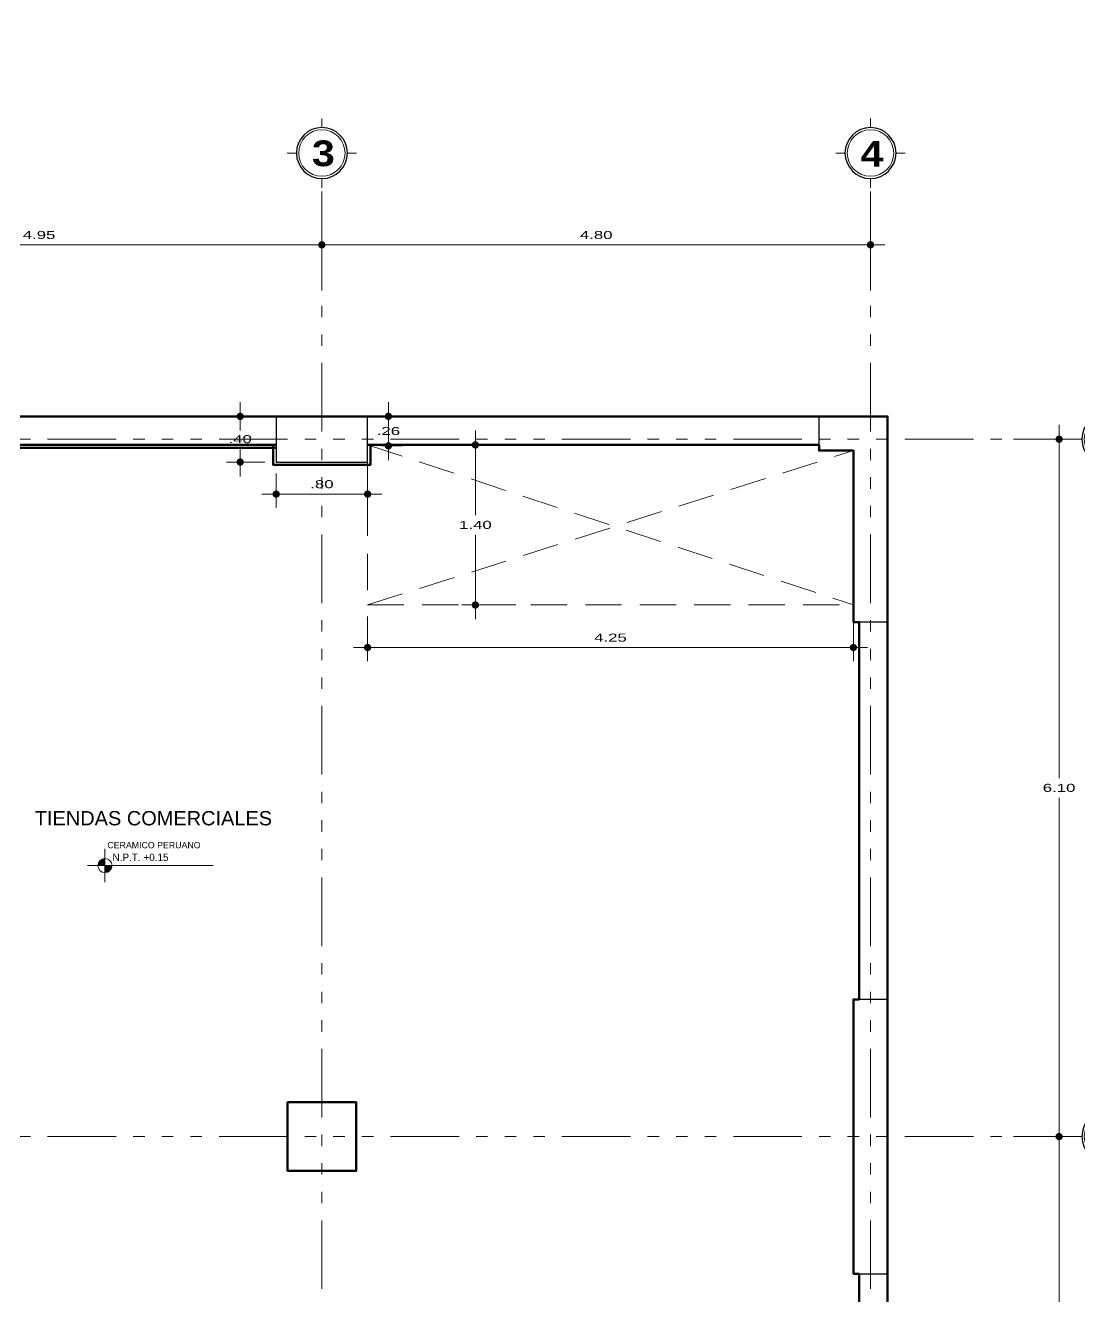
# Model space of a CAD drawing. Header units: millimetres. Extents: x 2325 to 2353, y 1262 to 1382.
# Drawn here: x 2334.08 to 2343.3, y 1311.87 to 1322.99 of the extents above; entities that cross this region are included whole.
import ezdxf

# ---------------------------------------------------------------- set-up
doc = ezdxf.new("R2010")
doc.units = ezdxf.units.MM
for name, pattern in [('ACAD_ISO14W100', [24, 12, -3, 0, -3, 0, -3, 0, -3]), ('CONTINUA', [0]), ('LÍNEAS_OCULTAS2', [4.7625, 3.175, -1.5875])]:
    doc.linetypes.add(name, pattern=pattern)
doc.layers.get('Defpoints').update_dxf_attribs({"lineweight": 0})
for name, color, linetype, lineweight in [('columnas', 152, 'Continuous', 30), ('cotas', 7, 'Continuous', 0), ('LEJANO-EJES', 191, 'Continuous', 0), ('lineas entrecortadas', 7, 'LÍNEAS_OCULTAS2', 0), ('muro alto', 42, 'Continuous', 53), ('PLUMA  01', 255, 'Continuous', 9), ('TEXTOS', 7, 'Continuous', 0)]:
    doc.layers.add(name, color=color, linetype=linetype, lineweight=lineweight)
doc.layers.add('texto', color=4, linetype='Continuous')
doc.styles.add('Roberto', font='swissel.ttf', dxfattribs={"width": 1.5})
doc.styles.get("Standard").update_dxf_attribs({"font": 'arial.ttf'})
doc.styles.add('style1', font='romans.shx', dxfattribs={"height": 0.05})
doc.styles.add('style2', font='arial.ttf')
doc.dimstyles.new('ejes cortos', dxfattribs={"dimscale": 0, "dimtxt": 0.07, "dimasz": 0.05, "dimexe": 0.12, "dimexo": 0.1, "dimgap": 0.05, "dimtad": 1, "dimtih": 1, "dimtoh": 1, "dimzin": 4, "dimdsep": 46, "dimtxsty": 'Roberto', "dimblk": 'ARROW', "dimcen": 0.05, "dimclrd": 7, "dimclre": 7, "dimclrt": 7, "dimaunit": 1, "dimadec": 3, "dimazin": 1, "dimtfac": 1, "dimtix": 1, "dimtofl": 0, "dimtmove": 0, "dimatfit": 3, "dimldrblk": 'ARROW', "dimfxl": 0.4, "dimfxlon": 1, "dimtolj": 1, "dimtzin": 4, "dimlwd": 5, "dimlwe": 0, "dimarcsym": 0})

# ---------------------------------------------------------------- blocks, each defined once
blk = doc.blocks.new('T')
at = {"layer": 'TEXTOS'}
h = blk.add_hatch(color=256, dxfattribs=at)
h.paths.add_polyline_path([(224.431, 249.625, 0.414214), (224.369, 249.563), (224.431, 249.563)])
h.paths.add_polyline_path([(224.431, 249.563), (224.431, 249.501, 0.414214), (224.493, 249.563)])
at = {"layer": 'TEXTOS', "lineweight": 5}
for p, q in [((224.431, 249.71), (224.431, 249.563)), ((224.278, 249.563), (225.377, 249.563)), ((224.431, 249.417), (224.431, 249.563))]:
    blk.add_line(p, q, dxfattribs=at)
blk.add_circle((224.431, 249.563), 0.0619, dxfattribs=at)
blk = doc.blocks.new('circulo de Letra del Eje')
at = {"layer": 'LEJANO-EJES', "lineweight": 5}
for p, q in [((0, 0.279), (0, 0.379)), ((0.279, 0), (0.379, 0)), ((-0.279, 0), (-0.379, 0)), ((0, -0.279), (0, -0.379))]:
    blk.add_line(p, q, dxfattribs=at)
at = {"layer": 'LEJANO-EJES', "lineweight": 30}
blk.add_circle((0, 0), 0.279, dxfattribs=at)
at = {"layer": 'LEJANO-EJES', "lineweight": 5}
blk.add_circle((0, 0), 0.254, dxfattribs=at)
blk = doc.blocks.new('ARROW')
at = {"layer": 'cotas', "ltscale": 0.5}
blk.add_line((2.5, 0), (-2.5, 0), dxfattribs=at)
at = {"layer": 'cotas', "const_width": 0.635}
blk.add_lwpolyline([(-0.32, 0, 1), (0.32, 0, 1)], format="xyb", close=True, dxfattribs=at)
blk = doc.blocks.new('*D46')
at = {"layer": 'cotas', "color": 7, "linetype": 'CONTINUA', "lineweight": 0, "transparency": 16777216}
for p, q in [((2331.724, 1320.669), (2331.724, 1321.189)), ((2336.674, 1320.669), (2336.674, 1321.189))]:
    blk.add_line(p, q, dxfattribs=at)
at = {"layer": 'cotas', "color": 7, "linetype": 'CONTINUA', "lineweight": 5, "transparency": 16777216}
blk.add_line((2331.774, 1321.069), (2336.624, 1321.069), dxfattribs=at)
at = {"layer": 'Defpoints', "color": 0, "transparency": 16777216}
for p in [(2336.674, 1321.069), (2331.724, 1319.569), (2336.674, 1319.569)]:
    blk.add_point(p, dxfattribs=at)
at = {"layer": 'cotas', "color": 7, "lineweight": 5, "transparency": 16777216, "xscale": 0.05, "yscale": 0.05, "zscale": 0.05, "rotation": 180}
blk.add_blockref('ARROW', (2331.724, 1321.069), dxfattribs=at)
at = {"layer": 'cotas', "color": 7, "lineweight": 5, "transparency": 16777216, "xscale": 0.05, "yscale": 0.05, "zscale": 0.05}
blk.add_blockref('ARROW', (2336.674, 1321.069), dxfattribs=at)
at = {"layer": 'cotas', "color": 7, "transparency": 16777216, "insert": (2334.199, 1321.155), "char_height": 0.07, "attachment_point": 5, "style": 'Roberto'}
blk.add_mtext('\\A1;4.95', dxfattribs=at)
blk = doc.blocks.new('*D47')
at = {"layer": 'cotas', "color": 7, "linetype": 'CONTINUA', "lineweight": 0, "transparency": 16777216}
for p, q in [((2336.674, 1320.669), (2336.674, 1321.189)), ((2341.474, 1320.669), (2341.474, 1321.189))]:
    blk.add_line(p, q, dxfattribs=at)
at = {"layer": 'cotas', "color": 7, "linetype": 'CONTINUA', "lineweight": 5, "transparency": 16777216}
blk.add_line((2336.724, 1321.069), (2341.424, 1321.069), dxfattribs=at)
at = {"layer": 'Defpoints', "color": 0, "transparency": 16777216}
for p in [(2341.474, 1321.069), (2336.674, 1319.569), (2341.474, 1319.569)]:
    blk.add_point(p, dxfattribs=at)
at = {"layer": 'cotas', "color": 7, "lineweight": 5, "transparency": 16777216, "xscale": 0.05, "yscale": 0.05, "zscale": 0.05, "rotation": 180}
blk.add_blockref('ARROW', (2336.674, 1321.069), dxfattribs=at)
at = {"layer": 'cotas', "color": 7, "lineweight": 5, "transparency": 16777216, "xscale": 0.05, "yscale": 0.05, "zscale": 0.05}
blk.add_blockref('ARROW', (2341.474, 1321.069), dxfattribs=at)
at = {"layer": 'cotas', "color": 7, "transparency": 16777216, "insert": (2339.074, 1321.155), "char_height": 0.07, "attachment_point": 5, "style": 'Roberto'}
blk.add_mtext('\\A1;4.80', dxfattribs=at)
blk = doc.blocks.new('*D53')
at = {"layer": 'cotas', "color": 7, "linetype": 'CONTINUA', "lineweight": 0, "transparency": 16777216}
for p, q in [((2342.724, 1319.369), (2343.244, 1319.369)), ((2342.724, 1313.269), (2343.244, 1313.269))]:
    blk.add_line(p, q, dxfattribs=at)
at = {"layer": 'cotas', "color": 7, "linetype": 'CONTINUA', "lineweight": 5, "transparency": 16777216}
for p, q in [((2343.124, 1319.319), (2343.124, 1316.405)), ((2343.124, 1313.319), (2343.124, 1316.233))]:
    blk.add_line(p, q, dxfattribs=at)
at = {"layer": 'Defpoints', "color": 0, "transparency": 16777216}
for p in [(2341.624, 1319.369), (2341.624, 1313.269), (2343.124, 1313.269)]:
    blk.add_point(p, dxfattribs=at)
at = {"layer": 'cotas', "color": 7, "lineweight": 5, "transparency": 16777216, "xscale": 0.05, "yscale": 0.05, "zscale": 0.05}
for p, rotation in [((2343.124, 1319.369), 90), ((2343.124, 1313.269), 270)]:
    blk.add_blockref('ARROW', p, dxfattribs=dict(at, rotation=rotation))
at = {"layer": 'cotas', "color": 7, "transparency": 16777216, "insert": (2343.124, 1316.319), "char_height": 0.07, "attachment_point": 5, "style": 'Roberto'}
blk.add_mtext('\\A1;6.10', dxfattribs=at)
blk = doc.blocks.new('*D54')
at = {"layer": 'cotas', "color": 7, "linetype": 'CONTINUA', "lineweight": 0, "transparency": 16777216}
for p, q in [((2342.724, 1313.269), (2343.244, 1313.269)), ((2342.724, 1307.169), (2343.244, 1307.169))]:
    blk.add_line(p, q, dxfattribs=at)
at = {"layer": 'cotas', "color": 7, "linetype": 'CONTINUA', "lineweight": 5, "transparency": 16777216}
for p, q in [((2343.124, 1313.219), (2343.124, 1310.305)), ((2343.124, 1307.219), (2343.124, 1310.133))]:
    blk.add_line(p, q, dxfattribs=at)
at = {"layer": 'Defpoints', "color": 0, "transparency": 16777216}
for p in [(2341.624, 1313.269), (2341.624, 1307.169), (2343.124, 1307.169)]:
    blk.add_point(p, dxfattribs=at)
at = {"layer": 'cotas', "color": 7, "lineweight": 5, "transparency": 16777216, "xscale": 0.05, "yscale": 0.05, "zscale": 0.05}
for p, rotation in [((2343.124, 1313.269), 90), ((2343.124, 1307.169), 270)]:
    blk.add_blockref('ARROW', p, dxfattribs=dict(at, rotation=rotation))
at = {"layer": 'cotas', "color": 7, "transparency": 16777216, "insert": (2343.124, 1310.219), "char_height": 0.07, "attachment_point": 5, "style": 'Roberto'}
blk.add_mtext('\\A1;6.10', dxfattribs=at)
blk = doc.blocks.new('*D80')
at = {"layer": 'cotas', "color": 7, "linetype": 'CONTINUA', "lineweight": 0, "transparency": 16777216}
for p, q in [((2336.674, 1365.168), (2336.674, 1364.648)), ((2341.474, 1365.168), (2341.474, 1364.648))]:
    blk.add_line(p, q, dxfattribs=at)
at = {"layer": 'cotas', "color": 7, "linetype": 'CONTINUA', "lineweight": 5, "transparency": 16777216}
blk.add_line((2336.724, 1364.768), (2341.424, 1364.768), dxfattribs=at)
at = {"layer": 'Defpoints', "color": 0, "transparency": 16777216}
for p in [(2336.674, 1365.469), (2341.474, 1365.469), (2341.474, 1364.768), (2327.992, 1317.119), (2327.992, 1316.819), (2328.032, 1316.819)]:
    blk.add_point(p, dxfattribs=at)
at = {"layer": 'PLUMA  01', "color": 7, "linetype": 'CONTINUA', "lineweight": 5, "transparency": 16777216}
for p, q in [((2328.032, 1317.169), (2328.032, 1317.219)), ((2328.032, 1316.769), (2328.032, 1316.719))]:
    blk.add_line(p, q, dxfattribs=at)
at = {"layer": 'PLUMA  01', "color": 7, "linetype": 'CONTINUA', "lineweight": 0, "transparency": 16777216}
for p, q in [((2328.032, 1317.119), (2328.152, 1317.119)), ((2328.032, 1316.819), (2328.152, 1316.819))]:
    blk.add_line(p, q, dxfattribs=at)
at = {"layer": 'cotas', "color": 7, "lineweight": 5, "transparency": 16777216, "xscale": 0.05, "yscale": 0.05, "zscale": 0.05, "rotation": 180}
blk.add_blockref('ARROW', (2336.674, 1364.768), dxfattribs=at)
at = {"layer": 'cotas', "color": 7, "lineweight": 5, "transparency": 16777216, "xscale": 0.05, "yscale": 0.05, "zscale": 0.05}
blk.add_blockref('ARROW', (2341.474, 1364.768), dxfattribs=at)
at = {"layer": 'PLUMA  01', "color": 7, "lineweight": 5, "transparency": 16777216, "xscale": 0.05, "yscale": 0.05, "zscale": 0.05}
for p, rotation in [((2328.032, 1317.119), 270), ((2328.032, 1316.819), 90)]:
    blk.add_blockref('ARROW', p, dxfattribs=dict(at, rotation=rotation))
at = {"layer": 'cotas', "color": 7, "transparency": 16777216, "insert": (2339.074, 1364.853), "char_height": 0.07, "attachment_point": 5, "style": 'Roberto'}
blk.add_mtext('\\A1;4.80', dxfattribs=at)
at = {"layer": 'PLUMA  01', "color": 7, "transparency": 16777216, "insert": (2328.032, 1316.969), "char_height": 0.07, "attachment_point": 5, "style": 'Roberto'}
blk.add_mtext('\\A1;.30', dxfattribs=at)
blk = doc.blocks.new('*D83')
at = {"layer": 'cotas', "color": 7, "linetype": 'CONTINUA', "lineweight": 0, "transparency": 16777216}
for p, q in [((2342.724, 1379.369), (2343.244, 1379.369)), ((2342.724, 1373.269), (2343.244, 1373.269))]:
    blk.add_line(p, q, dxfattribs=at)
at = {"layer": 'cotas', "color": 7, "linetype": 'CONTINUA', "lineweight": 5, "transparency": 16777216}
for p, q in [((2343.124, 1379.319), (2343.124, 1376.405)), ((2343.124, 1373.319), (2343.124, 1376.233))]:
    blk.add_line(p, q, dxfattribs=at)
at = {"layer": 'Defpoints', "color": 0, "transparency": 16777216}
for p in [(2341.624, 1379.369), (2341.624, 1373.269), (2343.124, 1373.269), (2328.874, 1316.319), (2329.724, 1316.319), (2329.724, 1315.977)]:
    blk.add_point(p, dxfattribs=at)
at = {"layer": 'PLUMA  01', "color": 7, "linetype": 'CONTINUA', "lineweight": 0, "transparency": 16777216}
for p, q in [((2328.874, 1316.219), (2328.874, 1315.857)), ((2329.724, 1316.219), (2329.724, 1315.857))]:
    blk.add_line(p, q, dxfattribs=at)
at = {"layer": 'PLUMA  01', "color": 7, "linetype": 'CONTINUA', "lineweight": 5, "transparency": 16777216}
blk.add_line((2328.924, 1315.977), (2329.674, 1315.977), dxfattribs=at)
at = {"layer": 'cotas', "color": 7, "lineweight": 5, "transparency": 16777216, "xscale": 0.05, "yscale": 0.05, "zscale": 0.05}
for p, rotation in [((2343.124, 1379.369), 90), ((2343.124, 1373.269), 270)]:
    blk.add_blockref('ARROW', p, dxfattribs=dict(at, rotation=rotation))
at = {"layer": 'PLUMA  01', "color": 7, "lineweight": 5, "transparency": 16777216, "xscale": 0.05, "yscale": 0.05, "zscale": 0.05, "rotation": 180}
blk.add_blockref('ARROW', (2328.874, 1315.977), dxfattribs=at)
at = {"layer": 'PLUMA  01', "color": 7, "lineweight": 5, "transparency": 16777216, "xscale": 0.05, "yscale": 0.05, "zscale": 0.05}
blk.add_blockref('ARROW', (2329.724, 1315.977), dxfattribs=at)
at = {"layer": 'cotas', "color": 7, "transparency": 16777216, "insert": (2343.124, 1376.319), "char_height": 0.07, "attachment_point": 5, "style": 'Roberto'}
blk.add_mtext('\\A1;6.10', dxfattribs=at)
at = {"layer": 'PLUMA  01', "color": 7, "transparency": 16777216, "insert": (2329.299, 1316.063), "char_height": 0.07, "attachment_point": 5, "style": 'Roberto'}
blk.add_mtext('\\A1;.85', dxfattribs=at)
blk = doc.blocks.new('*D84')
at = {"layer": 'cotas', "color": 7, "linetype": 'CONTINUA', "lineweight": 0, "transparency": 16777216}
for p, q in [((2342.724, 1373.269), (2343.244, 1373.269)), ((2342.724, 1367.169), (2343.244, 1367.169))]:
    blk.add_line(p, q, dxfattribs=at)
at = {"layer": 'cotas', "color": 7, "linetype": 'CONTINUA', "lineweight": 5, "transparency": 16777216}
for p, q in [((2343.124, 1373.219), (2343.124, 1370.305)), ((2343.124, 1367.219), (2343.124, 1370.133))]:
    blk.add_line(p, q, dxfattribs=at)
at = {"layer": 'Defpoints', "color": 0, "transparency": 16777216}
for p in [(2341.624, 1373.269), (2341.624, 1367.169), (2343.124, 1367.169), (2331.574, 1314.819), (2332.974, 1314.819), (2332.974, 1314.349)]:
    blk.add_point(p, dxfattribs=at)
at = {"layer": 'PLUMA  01', "color": 7, "linetype": 'CONTINUA', "lineweight": 0, "transparency": 16777216}
for p, q in [((2331.574, 1314.719), (2331.574, 1314.229)), ((2332.974, 1314.719), (2332.974, 1314.229))]:
    blk.add_line(p, q, dxfattribs=at)
at = {"layer": 'PLUMA  01', "color": 7, "linetype": 'CONTINUA', "lineweight": 5, "transparency": 16777216}
blk.add_line((2331.624, 1314.349), (2332.924, 1314.349), dxfattribs=at)
at = {"layer": 'cotas', "color": 7, "lineweight": 5, "transparency": 16777216, "xscale": 0.05, "yscale": 0.05, "zscale": 0.05}
for p, rotation in [((2343.124, 1373.269), 90), ((2343.124, 1367.169), 270)]:
    blk.add_blockref('ARROW', p, dxfattribs=dict(at, rotation=rotation))
at = {"layer": 'PLUMA  01', "color": 7, "lineweight": 5, "transparency": 16777216, "xscale": 0.05, "yscale": 0.05, "zscale": 0.05, "rotation": 180}
blk.add_blockref('ARROW', (2331.574, 1314.349), dxfattribs=at)
at = {"layer": 'PLUMA  01', "color": 7, "lineweight": 5, "transparency": 16777216, "xscale": 0.05, "yscale": 0.05, "zscale": 0.05}
blk.add_blockref('ARROW', (2332.974, 1314.349), dxfattribs=at)
at = {"layer": 'cotas', "color": 7, "transparency": 16777216, "insert": (2343.124, 1370.219), "char_height": 0.07, "attachment_point": 5, "style": 'Roberto'}
blk.add_mtext('\\A1;6.10', dxfattribs=at)
at = {"layer": 'PLUMA  01', "color": 7, "transparency": 16777216, "insert": (2332.274, 1314.435), "char_height": 0.07, "attachment_point": 5, "style": 'Roberto'}
blk.add_mtext('\\A1;1.40', dxfattribs=at)
blk = doc.blocks.new('*D92')
at = {"layer": 'Defpoints', "color": 0, "transparency": 16777216}
for p in [(2340.024, 1326.969), (2341.624, 1326.969), (2341.624, 1326.371), (2336.274, 1319.169), (2337.074, 1319.169), (2337.074, 1318.889)]:
    blk.add_point(p, dxfattribs=at)
at = {"layer": 'PLUMA  01', "color": 7, "linetype": 'CONTINUA', "lineweight": 0, "transparency": 16777216}
for p, q in [((2340.024, 1326.771), (2340.024, 1326.251)), ((2341.624, 1326.771), (2341.624, 1326.251)), ((2336.274, 1319.069), (2336.274, 1318.769)), ((2337.074, 1319.069), (2337.074, 1318.769))]:
    blk.add_line(p, q, dxfattribs=at)
at = {"layer": 'PLUMA  01', "color": 7, "linetype": 'CONTINUA', "lineweight": 5, "transparency": 16777216}
for p, q in [((2340.074, 1326.371), (2341.574, 1326.371)), ((2336.324, 1318.889), (2337.024, 1318.889))]:
    blk.add_line(p, q, dxfattribs=at)
at = {"layer": 'PLUMA  01', "color": 7, "lineweight": 5, "transparency": 16777216, "xscale": 0.05, "yscale": 0.05, "zscale": 0.05, "rotation": 180}
for p in [(2340.024, 1326.371), (2336.274, 1318.889)]:
    blk.add_blockref('ARROW', p, dxfattribs=at)
at = {"layer": 'PLUMA  01', "color": 7, "lineweight": 5, "transparency": 16777216, "xscale": 0.05, "yscale": 0.05, "zscale": 0.05}
for p in [(2341.624, 1326.371), (2337.074, 1318.889)]:
    blk.add_blockref('ARROW', p, dxfattribs=at)
at = {"layer": 'PLUMA  01', "color": 7, "transparency": 16777216, "char_height": 0.07, "attachment_point": 5, "style": 'Roberto'}
for s, insert in [('\\A1;1.60', (2340.824, 1326.457)), ('\\A1;.80', (2336.674, 1318.975))]:
    blk.add_mtext(s, dxfattribs=dict(at, insert=insert))
blk = doc.blocks.new('*D93')
at = {"layer": 'Defpoints', "color": 0, "transparency": 16777216}
for p in [(2332.024, 1346.969), (2331.536, 1346.469), (2332.024, 1346.469), (2335.959, 1319.569), (2336.274, 1319.569), (2336.274, 1319.169)]:
    blk.add_point(p, dxfattribs=at)
at = {"layer": 'PLUMA  01', "color": 7, "linetype": 'CONTINUA', "lineweight": 0, "transparency": 16777216}
for p, q in [((2331.924, 1346.969), (2331.416, 1346.969)), ((2331.924, 1346.469), (2331.416, 1346.469)), ((2336.174, 1319.569), (2335.839, 1319.569)), ((2336.174, 1319.169), (2335.839, 1319.169))]:
    blk.add_line(p, q, dxfattribs=at)
at = {"layer": 'PLUMA  01', "color": 7, "linetype": 'CONTINUA', "lineweight": 5, "transparency": 16777216}
for p, q in [((2331.536, 1346.919), (2331.536, 1346.805)), ((2331.536, 1346.519), (2331.536, 1346.633)), ((2335.959, 1319.519), (2335.959, 1319.455)), ((2335.959, 1319.219), (2335.959, 1319.283))]:
    blk.add_line(p, q, dxfattribs=at)
at = {"layer": 'PLUMA  01', "color": 7, "lineweight": 5, "transparency": 16777216, "xscale": 0.05, "yscale": 0.05, "zscale": 0.05}
for p, rotation in [((2331.536, 1346.969), 90), ((2331.536, 1346.469), 270), ((2335.959, 1319.569), 90), ((2335.959, 1319.169), 270)]:
    blk.add_blockref('ARROW', p, dxfattribs=dict(at, rotation=rotation))
at = {"layer": 'PLUMA  01', "color": 7, "transparency": 16777216, "char_height": 0.07, "attachment_point": 5, "style": 'Roberto'}
for s, insert in [('\\A1;.50', (2331.536, 1346.719)), ('\\A1;.40', (2335.959, 1319.369))]:
    blk.add_mtext(s, dxfattribs=dict(at, insert=insert))
blk = doc.blocks.new('*D86')
at = {"layer": 'Defpoints', "color": 0, "transparency": 16777216}
for p in [(2337.099, 1319.569), (2337.256, 1319.569), (2337.099, 1319.311)]:
    blk.add_point(p, dxfattribs=at)
at = {"layer": 'PLUMA  01', "color": 7, "linetype": 'CONTINUA', "lineweight": 5, "transparency": 16777216}
for p, q in [((2337.256, 1319.619), (2337.256, 1319.669)), ((2337.256, 1319.261), (2337.256, 1319.211))]:
    blk.add_line(p, q, dxfattribs=at)
at = {"layer": 'PLUMA  01', "color": 7, "linetype": 'CONTINUA', "lineweight": 0, "transparency": 16777216}
for p, q in [((2337.199, 1319.569), (2337.376, 1319.569)), ((2337.199, 1319.311), (2337.376, 1319.311))]:
    blk.add_line(p, q, dxfattribs=at)
at = {"layer": 'PLUMA  01', "color": 7, "lineweight": 5, "transparency": 16777216, "xscale": 0.05, "yscale": 0.05, "zscale": 0.05}
for p, rotation in [((2337.256, 1319.569), 270), ((2337.256, 1319.311), 90)]:
    blk.add_blockref('ARROW', p, dxfattribs=dict(at, rotation=rotation))
at = {"layer": 'PLUMA  01', "color": 7, "transparency": 16777216, "insert": (2337.256, 1319.44), "char_height": 0.07, "attachment_point": 5, "style": 'Roberto'}
blk.add_mtext('\\A1;.26', dxfattribs=at)
blk = doc.blocks.new('*D87')
at = {"layer": 'Defpoints', "color": 0, "transparency": 16777216}
for p in [(2338.471, 1319.319), (2338.017, 1317.919), (2338.471, 1317.919)]:
    blk.add_point(p, dxfattribs=at)
at = {"layer": 'PLUMA  01', "color": 7, "linetype": 'CONTINUA', "lineweight": 0, "transparency": 16777216}
for p, q in [((2338.371, 1319.319), (2337.897, 1319.319)), ((2338.371, 1317.919), (2337.897, 1317.919))]:
    blk.add_line(p, q, dxfattribs=at)
at = {"layer": 'PLUMA  01', "color": 7, "linetype": 'CONTINUA', "lineweight": 5, "transparency": 16777216}
for p, q in [((2338.017, 1319.269), (2338.017, 1318.705)), ((2338.017, 1317.969), (2338.017, 1318.533))]:
    blk.add_line(p, q, dxfattribs=at)
at = {"layer": 'PLUMA  01', "color": 7, "lineweight": 5, "transparency": 16777216, "xscale": 0.05, "yscale": 0.05, "zscale": 0.05}
for p, rotation in [((2338.017, 1319.319), 90), ((2338.017, 1317.919), 270)]:
    blk.add_blockref('ARROW', p, dxfattribs=dict(at, rotation=rotation))
at = {"layer": 'PLUMA  01', "color": 7, "transparency": 16777216, "insert": (2338.017, 1318.619), "char_height": 0.07, "attachment_point": 5, "style": 'Roberto'}
blk.add_mtext('\\A1;1.40', dxfattribs=at)
blk = doc.blocks.new('*D88')
at = {"layer": 'Defpoints', "color": 0, "transparency": 16777216}
for p in [(2337.074, 1317.919), (2341.324, 1317.919), (2341.324, 1317.547)]:
    blk.add_point(p, dxfattribs=at)
at = {"layer": 'PLUMA  01', "color": 7, "linetype": 'CONTINUA', "lineweight": 0, "transparency": 16777216}
for p, q in [((2337.074, 1317.819), (2337.074, 1317.427)), ((2341.324, 1317.819), (2341.324, 1317.427))]:
    blk.add_line(p, q, dxfattribs=at)
at = {"layer": 'PLUMA  01', "color": 7, "linetype": 'CONTINUA', "lineweight": 5, "transparency": 16777216}
blk.add_line((2337.124, 1317.547), (2341.274, 1317.547), dxfattribs=at)
at = {"layer": 'PLUMA  01', "color": 7, "lineweight": 5, "transparency": 16777216, "xscale": 0.05, "yscale": 0.05, "zscale": 0.05, "rotation": 180}
blk.add_blockref('ARROW', (2337.074, 1317.547), dxfattribs=at)
at = {"layer": 'PLUMA  01', "color": 7, "lineweight": 5, "transparency": 16777216, "xscale": 0.05, "yscale": 0.05, "zscale": 0.05}
blk.add_blockref('ARROW', (2341.324, 1317.547), dxfattribs=at)
at = {"layer": 'PLUMA  01', "color": 7, "transparency": 16777216, "insert": (2339.199, 1317.633), "char_height": 0.07, "attachment_point": 5, "style": 'Roberto'}
blk.add_mtext('\\A1;4.25', dxfattribs=at)

msp = doc.modelspace()

# ---------------------------------------------------------------- linework, layer by layer
at = {"layer": 'columnas', "ltscale": 1.5}
for points in [[(2336.274, 1319.169), (2337.074, 1319.169), (2337.074, 1319.569), (2336.274, 1319.569)], [(2341.324, 1319.269), (2341.024, 1319.269), (2341.024, 1319.569), (2341.624, 1319.569), (2341.624, 1317.769), (2341.324, 1317.769)], [(2341.324, 1314.469), (2341.324, 1312.069), (2341.624, 1312.069), (2341.624, 1314.469)], [(2336.374, 1312.969), (2336.974, 1312.969), (2336.974, 1313.569), (2336.374, 1313.569)]]:
    msp.add_lwpolyline(points, close=True, dxfattribs=at)
at = {"layer": 'LEJANO-EJES', "color": 6, "linetype": 'ACAD_ISO14W100', "lineweight": 0, "ltscale": 0.05, "transparency": 16777216}
for p, q in [((2336.674, 1304.436), (2336.674, 1321.569)), ((2341.474, 1304.436), (2341.474, 1321.569)), ((2325.274, 1319.369), (2343.124, 1319.369)), ((2325.274, 1313.269), (2343.124, 1313.269))]:
    msp.add_line(p, q, dxfattribs=at)
at = {"layer": 'lineas entrecortadas', "ltscale": 0.1}
for p, q in [((2337.074, 1319.319), (2341.324, 1317.919)), ((2337.074, 1317.919), (2341.324, 1319.269))]:
    msp.add_line(p, q, dxfattribs=at)
msp.add_lwpolyline([(2337.074, 1319.319), (2337.074, 1317.919), (2341.324, 1317.919), (2341.324, 1319.269), (2341.024, 1319.269), (2341.024, 1319.319)], close=True, dxfattribs=at)
at = {"layer": 'muro alto', "transparency": 16777216}
for points in [[(2327.374, 1306.969), (2326.774, 1306.969), (2326.774, 1319.569), (2341.624, 1319.569), (2341.624, 1306.969), (2341.624, 1306.969)], [(2332.974, 1319.319), (2336.274, 1319.319)], [(2332.974, 1319.294), (2336.274, 1319.294)], [(2337.074, 1319.319), (2341.024, 1319.319)], [(2341.374, 1317.769), (2341.374, 1314.469)], [(2341.374, 1312.069), (2341.374, 1308.569)]]:
    msp.add_lwpolyline(points, dxfattribs=at)
at = {"layer": 'muro alto'}
for points in [[(2336.249, 1319.319), (2336.249, 1319.144), (2337.099, 1319.144), (2337.099, 1319.319)], [(2341.374, 1317.769), (2341.324, 1317.769), (2341.324, 1319.269), (2341.024, 1319.269), (2341.024, 1319.319)], [(2341.374, 1312.069), (2341.324, 1312.069), (2341.324, 1314.469), (2341.374, 1314.469)]]:
    msp.add_lwpolyline(points, dxfattribs=at)
msp.add_lwpolyline([(2336.374, 1313.569), (2336.974, 1313.569), (2336.974, 1312.969), (2336.374, 1312.969)], close=True, dxfattribs=at)

# ---------------------------------------------------------------- block references
at = {"layer": 'LEJANO-EJES', "xscale": -0.8, "yscale": 0.8, "zscale": 0.8}
for p in [(2336.674, 1321.872), (2341.474, 1321.872), (2343.547, 1319.369), (2343.547, 1313.269)]:
    msp.add_blockref('circulo de Letra del Eje', p, dxfattribs=at)
at = {"layer": 'TEXTOS', "color": 7, "transparency": 16777216}
msp.add_blockref('T', (2110.345, 1066.077), dxfattribs=at)

# ---------------------------------------------------------------- texts
at = {"layer": 'texto', "char_height": 0.22464, "width": 0.20665, "attachment_point": 7, "rotation": 0.0001, "style": 'style1'}
for s, insert in [('{\\fArial Black|b0|i0|c0|p34;3}', (2336.587, 1321.754)), ('{\\fArial Black|b0|i0|c0|p34;4}', (2341.387, 1321.754))]:
    msp.add_mtext(s, dxfattribs=dict(at, insert=insert))
at = {"layer": 'TEXTOS', "color": 7, "transparency": 16777216, "insert": (2335.2, 1316.053), "char_height": 0.125, "width": 2.42165, "attachment_point": 5}
msp.add_mtext('{\\fSwis721 BlkEx BT|b0|i0|c0|p34;TIENDAS COMERCIALES}', dxfattribs=at)
at = {"layer": 'TEXTOS', "color": 7, "transparency": 16777216, "width": 0.9348, "attachment_point": 1, "style": 'style2'}
for s, insert, char_height in [('{\\fSwis721 BT|b0|i0|c0|p34;CERAMICO PERUANO}', (2334.797, 1315.846), 0.055), ('{\\fSimplified Arabic Fixed|b0|i0|c0|p49;N.P.T. +0.15}', (2334.842, 1315.744), 0.065)]:
    msp.add_mtext(s, dxfattribs=dict(at, insert=insert, char_height=char_height))

# ---------------------------------------------------------------- dimensions: what is measured, and where the dimension line sits
at = {"layer": 'cotas'}
for base, p1, p2, override, picture, middle in [((2343.124, 1373.269), (2341.624, 1379.369), (2341.624, 1373.269), {"dimscale": 1}, '*D83', (2343.124, 1376.319)), ((2343.124, 1367.169), (2341.624, 1373.269), (2341.624, 1367.169), {"dimscale": 1, "dimtmove": 1}, '*D84', (2343.124, 1370.219)), ((2343.124, 1313.269), (2341.624, 1319.369), (2341.624, 1313.269), {"dimscale": 1}, '*D53', (2343.124, 1316.319)), ((2343.124, 1307.169), (2341.624, 1313.269), (2341.624, 1307.169), {"dimscale": 1, "dimtmove": 1}, '*D54', (2343.124, 1310.219))]:
    dim = msp.add_linear_dim(base=base, p1=p1, p2=p2, angle=90, dimstyle='ejes cortos', override=override, dxfattribs=at)
    dim.commit()
    dim.dimension.update_dxf_attribs({"geometry": picture, "text_midpoint": middle})
for base, p1, p2, picture, middle in [((2341.474, 1364.768), (2336.674, 1365.469), (2341.474, 1365.469), '*D80', (2339.074, 1364.853)), ((2336.674, 1321.069), (2331.724, 1319.569), (2336.674, 1319.569), '*D46', (2334.199, 1321.155)), ((2341.474, 1321.069), (2336.674, 1319.569), (2341.474, 1319.569), '*D47', (2339.074, 1321.155))]:
    dim = msp.add_linear_dim(base=base, p1=p1, p2=p2, dimstyle='ejes cortos', override={"dimscale": 1, "dimtmove": 1}, dxfattribs=at)
    dim.commit()
    dim.dimension.update_dxf_attribs({"geometry": picture, "text_midpoint": middle})
at = {"layer": 'PLUMA  01'}
for base, p1, p2, picture, middle in [((2329.724, 1315.977), (2328.874, 1316.319), (2329.724, 1316.319), '*D83', (2329.299, 1316.063)), ((2332.974, 1314.349), (2331.574, 1314.819), (2332.974, 1314.819), '*D84', (2332.274, 1314.435)), ((2337.074, 1318.889), (2336.274, 1319.169), (2337.074, 1319.169), '*D92', (2336.674, 1318.975)), ((2341.624, 1326.371), (2340.024, 1326.969), (2341.624, 1326.969), '*D92', (2340.824, 1326.457)), ((2341.324, 1317.547), (2337.074, 1317.919), (2341.324, 1317.919), '*D88', (2339.199, 1317.633))]:
    dim = msp.add_linear_dim(base=base, p1=p1, p2=p2, dimstyle='ejes cortos', override={"dimscale": 1}, dxfattribs=at)
    dim.commit()
    dim.dimension.update_dxf_attribs({"geometry": picture, "text_midpoint": middle})
for base, p1, p2, picture, middle in [((2328.032, 1316.819), (2327.992, 1317.119), (2327.992, 1316.819), '*D80', (2328.032, 1316.969)), ((2335.959, 1319.569), (2336.274, 1319.169), (2336.274, 1319.569), '*D93', (2335.959, 1319.369)), ((2331.536, 1346.469), (2332.024, 1346.969), (2332.024, 1346.469), '*D93', (2331.536, 1346.719)), ((2337.256, 1319.569), (2337.099, 1319.311), (2337.099, 1319.569), '*D86', (2337.256, 1319.44)), ((2338.017, 1317.919), (2338.471, 1319.319), (2338.471, 1317.919), '*D87', (2338.017, 1318.619))]:
    dim = msp.add_linear_dim(base=base, p1=p1, p2=p2, angle=90, dimstyle='ejes cortos', override={"dimscale": 1}, dxfattribs=at)
    dim.commit()
    dim.dimension.update_dxf_attribs({"geometry": picture, "text_midpoint": middle})

doc.saveas('drawing.dxf')
